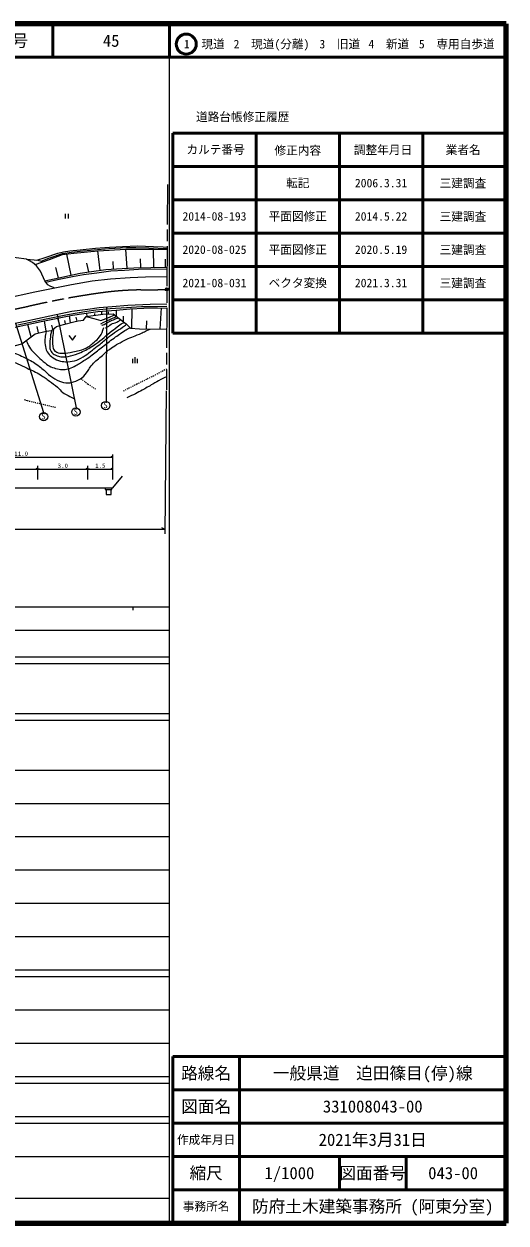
# Model space of a CAD drawing. Units: millimetres, scale not verified, with parts at other scales. Extents: x 40000 to 680000, y 20000 to 380000.
# Drawn here: x 535332 to 680000, y 20000 to 380000 of the extents above; entities that cross this region are included whole.
import ezdxf
from ezdxf.enums import TextEntityAlignment as Align

# ---------------------------------------------------------------- set-up
doc = ezdxf.new("R2010")
doc.units = ezdxf.units.MM
doc.header["$LTSCALE"] = 1000
doc.header["$PDMODE"] = 32
doc.header["$PDSIZE"] = 500
doc.linetypes.add('CHAIN', pattern=[18.5, 12, -1.5, 3.5, -1.5])
for name, color, linetype, lineweight in [('M-BGD', 7, 'Continuous', 13), ('M-BMK', 2, 'CHAIN', 13), ('M-BMK-SRVR', 3, 'Continuous', 13), ('M-STR-HTXT', 7, 'Continuous', 13), ('M-TTL', 2, 'Continuous', 140), ('M-TTL-BAND', 7, 'Continuous', 25), ('M-TTL-FRAM', 2, 'Continuous', 50), ('M-TTL-LINE', 7, 'Continuous', 50)]:
    doc.layers.add(name, color=color, linetype=linetype, lineweight=lineweight)
doc.layers.add('M-OTRS', color=6, linetype='Continuous')
doc.layers.add('M-TTL-TXT', color=7, linetype='Continuous')
doc.styles.add('ＭＳ ゴシック', font='')
doc.styles.get('ＭＳ ゴシック').set_extended_font_data('MS Gothic')

msp = doc.modelspace()

# ---------------------------------------------------------------- linework, layer by layer
at = {"layer": 'M-BGD'}
for p, q in [((547667, 323025), (547667, 321625)), ((548717, 321625), (548717, 323025)), ((549510, 304591), (548168, 310931)), ((558159, 306025), (557524, 311883)), ((566270, 306694), (565944, 312344)), ((574290, 306934), (574241, 312344)), ((545739, 303817), (544893, 306917)), ((554774, 305560), (554214, 308181)), ((562222, 306436), (562121, 308639)), ((570416, 306861), (570335, 309488)), ((577781, 306961), (577764, 309392)), ((545289, 292772), (550942, 264747)), ((546091, 289492), (545522, 291689)), ((549336, 290319), (548984, 292376)), ((551260, 290768), (551002, 292007)), ((554309, 292218), (554175, 293190)), ((556636, 292537), (556556, 293058)), ((558692, 292818), (558661, 293777)), ((560143, 295071), (559956, 266698)), ((560689, 292929), (560681, 293576)), ((563112, 292211), (563080, 294125)), ((565239, 290540), (565193, 292305)), ((567745, 288603), (567843, 294500)), ((576249, 288351), (576599, 294770)), ((532762, 290196), (541220, 263352)), ((537513, 286109), (536458, 289807)), ((539726, 287233), (539309, 289127)), ((542012, 287736), (541450, 290882)), ((544026, 288358), (543676, 289569)), ((547803, 289958), (547573, 290981)), ((572078, 288399), (572162, 290911)), ((548814, 286429), (549864, 285029)), ((549864, 285029), (550914, 286429)), ((567995, 278202), (567995, 279427)), ((568695, 278202), (568695, 279952)), ((569395, 278202), (569395, 279427)), ((573133, 273800), (572865, 273667)), ((573671, 274066), (573402, 273933)), ((574159, 274307), (573940, 274199)), ((574416, 274444), (574159, 274307)), ((574947, 274724), (574682, 274584)), ((575477, 275005), (575212, 274864)), ((576008, 275285), (575742, 275145)), ((576538, 275565), (576273, 275425)), ((577068, 275846), (576803, 275706)), ((577599, 276126), (577334, 275986)), ((578122, 276403), (577864, 276267)), ((552377, 273564), (552649, 273355)), ((552887, 273173), (553125, 272990)), ((553363, 272807), (553600, 272624)), ((553838, 272442), (554076, 272259)), ((554314, 272076), (554586, 271867)), ((554586, 271867), (554841, 271697)), ((555091, 271531), (555341, 271364)), ((555590, 271198), (555840, 271031)), ((556090, 270865), (556339, 270699)), ((556589, 270532), (556844, 270362)), ((565935, 270179), (565668, 270042)), ((566469, 270453), (566202, 270316)), ((567003, 270727), (566736, 270590)), ((567536, 271002), (567269, 270865)), ((568070, 271276), (567803, 271139)), ((568604, 271550), (568337, 271413)), ((569150, 271830), (568871, 271687)), ((569369, 271938), (569150, 271830)), ((569906, 272204), (569638, 272071)), ((570444, 272470), (570175, 272337)), ((570982, 272736), (570713, 272603)), ((571520, 273002), (571251, 272869)), ((572058, 273268), (571789, 273135)), ((572596, 273534), (572327, 273401)), ((535353, 267224), (535641, 267138)), ((535928, 267053), (536303, 266941)), ((536303, 266941), (536598, 266871)), ((536890, 266801), (537181, 266732)), ((537473, 266662), (537765, 266593)), ((538057, 266523), (538349, 266454)), ((565401, 269905), (565122, 269762)), ((538641, 266384), (538932, 266315)), ((539224, 266245), (539516, 266176)), ((539808, 266106), (540100, 266037)), ((540392, 265967), (540683, 265898)), ((540975, 265828), (541267, 265758)), ((541559, 265689), (541851, 265619)), ((542143, 265550), (542434, 265480)), ((542726, 265411), (543018, 265341)), ((543310, 265272), (543602, 265202)), ((543894, 265133), (544185, 265063)), ((544477, 264994), (544773, 264924))]:
    msp.add_line(p, q, dxfattribs=at)
for points in [[(544348, 300760), (543183, 301255), (542448, 301717), (541629, 302932), (540285, 305768), (539132, 307401), (537905, 308434), (536135, 309348), (529892, 310148), (520509, 311364), (519779, 312763), (522793, 327945)], [(539157, 309069), (541718, 309924), (545530, 311149), (547209, 311620), (549049, 311875), (552146, 312208), (556766, 312702), (561000, 313000), (564869, 313192), (569385, 313353), (574232, 313236), (577124, 313087), (578276, 312987)], [(536135, 309348), (539465, 309040), (540523, 308835), (542762, 309680), (546912, 311120), (549577, 311502), (552175, 311768), (556338, 312197), (560840, 312621), (566077, 312856), (568949, 312913), (572839, 312837), (578275, 312583)], [(538716, 307751), (542953, 309283), (546928, 310762), (550243, 311214), (557524, 311883), (565944, 312344), (574241, 312344), (578273, 312260)], [(541629, 302932), (545812, 303833), (552225, 305147), (555597, 305694), (559892, 306249), (563056, 306504), (568293, 306814), (573426, 306927), (578251, 306965)], [(541901, 302528), (545386, 303251), (549895, 304159), (553220, 304735), (557164, 305295), (561408, 305882), (565541, 306115), (569663, 306359), (574522, 306436), (578249, 306431)], [(529438, 297532), (538583, 299595), (549631, 301827), (555805, 302854), (561313, 303526), (567173, 303878), (571832, 304119), (578239, 304134)], [(531220, 289880), (535684, 290794), (543050, 292423), (549642, 293751), (554474, 294410), (557912, 294891), (561755, 295202), (566530, 295625), (573170, 295842), (578204, 295945)], [(533474, 289675), (541970, 291492), (548384, 292773), (554148, 293734), (556879, 294130), (561202, 294553), (566097, 294891), (570637, 295183), (575402, 295203), (578201, 295270)], [(508596, 282432), (518260, 285149), (525823, 287136), (531286, 288672), (540469, 290687), (549869, 292552), (553293, 293058), (557456, 293682), (562948, 294114), (567196, 294460), (571276, 294712), (578199, 294787)], [(511149, 277608), (514271, 278521), (517505, 279305), (520774, 280239), (526670, 281896), (530249, 282847), (532754, 283507), (534713, 283949), (538669, 287001), (542012, 287736), (543585, 288009), (545083, 289196), (547164, 289808), (550282, 290542), (551591, 290844), (553164, 291070), (554040, 292181), (558976, 292857), (562122, 292989), (565239, 290540), (566011, 289928), (567311, 288638), (569973, 288424), (578172, 288328)], [(554040, 292181), (556279, 291525), (558351, 290989), (559990, 291591), (561148, 292081), (562146, 292505), (562503, 292690)]]:
    msp.add_lwpolyline(points, dxfattribs=at)
at = {"layer": 'M-BGD', "lineweight": 25}
for centre in [(559874, 265450), (541238, 262102), (550924, 263497)]:
    msp.add_circle(centre, 1250, dxfattribs=at)
at = {"layer": 'M-BGD'}
for points, knots in [([(558439, 290009), (559400, 290526), (559666, 290680), (560483, 291045), (561036, 291292), (561362, 291390), (561914, 291639), (562387, 291851), (562543, 291927), (563112, 292211)], [0, 0, 0, 0, 1, 1, 1, 2, 2, 2, 3, 3, 3, 3]), ([(558646, 289538), (558697, 289542), (558715, 289549), (558759, 289557), (559721, 289739), (560109, 290272), (560991, 290697), (561603, 290991), (561965, 291114), (562583, 291394), (562971, 291569), (563095, 291625), (563574, 291848)], [0, 0, 0, 0, 1, 1, 1, 2, 2, 2, 3, 3, 3, 4, 4, 4, 4]), ([(528625, 282416), (530152, 282017), (530605, 281876), (531844, 281438), (533626, 280807), (534588, 280343), (536263, 279468), (537772, 278681), (538614, 278211), (539978, 277195), (541116, 276347), (541598, 275682), (542716, 274809), (543670, 274064), (544194, 273604), (545278, 273064), (546248, 272580), (546855, 272348), (547936, 272263), (548828, 272193), (549354, 272287), (550209, 272551), (551235, 272869), (551835, 273099), (552675, 273768), (553552, 274467), (553899, 275027), (554564, 275930), (554956, 276460), (555082, 276823), (555493, 277339), (556511, 278615), (557328, 279105), (558535, 280205), (559470, 281056), (559980, 281557), (561001, 282302), (562622, 283485), (563623, 284027), (565406, 284949), (567125, 285838), (568182, 286136), (569953, 286918), (571238, 287486), (571644, 287667), (573236, 288386)], [0, 0, 0, 0, 1, 1, 1, 2, 2, 2, 3, 3, 3, 4, 4, 4, 5, 5, 5, 6, 6, 6, 7, 7, 7, 8, 8, 8, 9, 9, 9, 10, 10, 10, 11, 11, 11, 12, 12, 12, 13, 13, 13, 14, 14, 14, 15, 15, 15, 15]), ([(535993, 284937), (536381, 284001), (536556, 283685), (537020, 282941), (537809, 281674), (538522, 281157), (539582, 280106), (540368, 279326), (540820, 278896), (541691, 278213), (542307, 277730), (542644, 277422), (543358, 277101), (544114, 276762), (544574, 276646), (545383, 276470), (546058, 276324), (546445, 276216), (547135, 276235), (547883, 276256), (548303, 276358), (549019, 276574), (549786, 276806), (550162, 277084), (550865, 277469), (551990, 278085), (552598, 278472), (553672, 279174), (554514, 279724), (554989, 280029), (555800, 280624), (557051, 281541), (557700, 282124), (558927, 283073), (560264, 284106), (560990, 284718), (562365, 285701), (563620, 286598), (564309, 287128), (565630, 287924), (566216, 288277), (566415, 288400), (567147, 288801)], [0, 0, 0, 0, 1, 1, 1, 2, 2, 2, 3, 3, 3, 4, 4, 4, 5, 5, 5, 6, 6, 6, 7, 7, 7, 8, 8, 8, 9, 9, 9, 10, 10, 10, 11, 11, 11, 12, 12, 12, 13, 13, 13, 14, 14, 14, 14]), ([(542012, 287736), (541803, 286863), (541739, 286578), (541667, 285823), (541588, 285001), (541553, 284527), (541667, 283709), (541785, 282860), (541823, 282333), (542259, 281596), (542649, 280937), (542999, 280639), (543604, 280171), (544353, 279591), (544803, 279252), (545702, 278954), (546496, 278690), (546979, 278626), (547815, 278601), (548858, 278571), (549464, 278606), (550473, 278874), (551552, 279160), (552098, 279519), (553067, 280074), (553991, 280604), (554457, 280987), (555308, 281628), (556123, 282240), (556549, 282621), (557342, 283261), (558525, 284216), (559178, 284764), (560368, 285710), (561174, 286351), (561619, 286719), (562449, 287328), (563379, 288008), (563977, 288277), (564915, 288945), (565389, 289282), (565547, 289393), (566115, 289825)], [0, 0, 0, 0, 1, 1, 1, 2, 2, 2, 3, 3, 3, 4, 4, 4, 5, 5, 5, 6, 6, 6, 7, 7, 7, 8, 8, 8, 9, 9, 9, 10, 10, 10, 11, 11, 11, 12, 12, 12, 13, 13, 13, 14, 14, 14, 14]), ([(543585, 288009), (543356, 286775), (543278, 286417), (543184, 285384), (543113, 284597), (543044, 284152), (543081, 283363), (543109, 282778), (543109, 282421), (543354, 281890), (543543, 281479), (543753, 281292), (544106, 281009), (544506, 280689), (544785, 280578), (545259, 280385), (545818, 280157), (546162, 280081), (546764, 280032), (547737, 279954), (548289, 280129), (549246, 280321), (550502, 280573), (551178, 280863), (552352, 281377), (553928, 282069), (554784, 282536), (556227, 283475), (557264, 284150), (557785, 284614), (558757, 285380), (559706, 286128), (560185, 286611), (561129, 287366), (561968, 288036), (562440, 288409), (563308, 289041), (563942, 289503), (564253, 289835), (564947, 290200), (565118, 290290), (565180, 290328), (565392, 290419)], [0, 0, 0, 0, 1, 1, 1, 2, 2, 2, 3, 3, 3, 4, 4, 4, 5, 5, 5, 6, 6, 6, 7, 7, 7, 8, 8, 8, 9, 9, 9, 10, 10, 10, 11, 11, 11, 12, 12, 12, 13, 13, 13, 14, 14, 14, 14]), ([(544244, 288531), (544057, 287258), (543989, 286886), (543938, 285822), (543901, 285042), (543863, 284601), (543922, 283821), (543968, 283224), (543908, 282833), (544210, 282316), (544465, 281880), (544737, 281697), (545187, 281467), (545822, 281143), (546269, 281170), (546980, 281131), (548159, 281067), (548818, 281298), (549974, 281531), (551447, 281829), (552312, 281951), (553673, 282588), (554822, 283126), (555374, 283616), (556347, 284429), (557059, 285025), (557472, 285367), (558028, 286111), (558744, 287068), (558879, 287619), (559293, 288897)], [0, 0, 0, 0, 1, 1, 1, 2, 2, 2, 3, 3, 3, 4, 4, 4, 5, 5, 5, 6, 6, 6, 7, 7, 7, 8, 8, 8, 9, 9, 9, 10, 10, 10, 10]), ([(559801, 288788), (559890, 288810), (559919, 288825), (559993, 288852), (560658, 289092), (560890, 289499), (561509, 289840), (562121, 290177), (562541, 290199), (563167, 290508), (563662, 290753), (563836, 290852), (564401, 291198)], [0, 0, 0, 0, 1, 1, 1, 2, 2, 2, 3, 3, 3, 4, 4, 4, 4]), ([(512896, 278119), (514338, 277995), (514853, 277924), (516089, 278092), (517078, 278226), (517637, 278344), (518575, 278685), (519304, 278950), (519608, 279328), (520327, 279617), (520979, 279879), (521362, 280015), (522060, 280098), (523047, 280214), (523610, 280051), (524603, 280022), (525762, 279988), (526429, 280142), (527570, 279938), (528826, 279712), (529511, 279474), (530715, 279052), (532941, 278273), (534121, 277656), (536260, 276664), (537866, 275919), (538796, 275547), (540311, 274630), (541387, 273979), (541936, 273529), (542953, 272789), (543923, 272083), (544515, 271746), (545410, 270947), (546068, 270359), (546283, 269863), (546980, 269322), (547559, 268873), (547980, 268769), (548628, 268427), (549340, 268052), (549573, 267938), (550465, 267495)], [0, 0, 0, 0, 1, 1, 1, 2, 2, 2, 3, 3, 3, 4, 4, 4, 5, 5, 5, 6, 6, 6, 7, 7, 7, 8, 8, 8, 9, 9, 9, 10, 10, 10, 11, 11, 11, 12, 12, 12, 13, 13, 13, 14, 14, 14, 14]), ([(578112, 274109), (577285, 273721), (577060, 273608), (576398, 273262), (575431, 272756), (574923, 272411), (573977, 271868), (573334, 271499), (572974, 271291), (572329, 270926), (571727, 270585), (571391, 270392), (570784, 270059), (570019, 269640), (569591, 269404), (568816, 269005), (567817, 268490), (567480, 268338), (566226, 267752)], [0, 0, 0, 0, 1, 1, 1, 2, 2, 2, 3, 3, 3, 4, 4, 4, 5, 5, 5, 6, 6, 6, 6])]:
    msp.add_open_spline(points, degree=3, knots=knots, dxfattribs=at)
at = {"layer": 'M-BMK'}
msp.add_line((578356, 331806), (578095, 270107), dxfattribs=at)
for centre, radius, start, end in [((590645, 65804), 235658, 97.33247, 103.53956), ((571548, 203655), 96506, 90.70971, 96.53239), ((570264, 480090), 179936, 270.0281, 272.53506), ((576346, 94149), 204882, 101.50722, 107.00683)]:
    msp.add_arc(centre, radius, start, end, dxfattribs=at)
at = {"layer": 'M-BMK-SRVR'}
msp.add_circle((578223, 300330), 500, dxfattribs=at)
at = {"layer": 'M-OTRS'}
msp.add_point((578223, 300330), dxfattribs=at)
at = {"layer": 'M-STR-HTXT'}
for p, q in [((578026, 269890), (577650, 226909)), ((506992, 249927), (561992, 249927)), ((561992, 249927), (561492, 250177)), ((561992, 243229), (561992, 250738)), ((524492, 246313), (539492, 246313)), ((539492, 246313), (538992, 246563)), ((539492, 243229), (539492, 247370)), ((539492, 246313), (539992, 246563)), ((539492, 246313), (554492, 246313)), ((554492, 246313), (553992, 246563)), ((554492, 243229), (554492, 247370)), ((554492, 246313), (554992, 246563)), ((554492, 246313), (561992, 246313)), ((561992, 246313), (561492, 246563)), ((561992, 240696), (564863, 244252)), ((559992, 240196), (561492, 240196)), ((577661, 228257), (355030, 228257)), ((577661, 228257), (576661, 228757))]:
    msp.add_line(p, q, dxfattribs=at)
for points in [[(524492, 240696), (539492, 240696), (554492, 240696), (561992, 240696)], [(559742, 240696), (559742, 240196), (559992, 240196), (559992, 238696), (561492, 238696), (561492, 240196), (561742, 240196), (561742, 240696)]]:
    msp.add_lwpolyline(points, dxfattribs=at)
at = {"layer": 'M-TTL'}
for p, q in [((680000, 380000), (40000, 380000)), ((680000, 20000), (680000, 380000)), ((40000, 20000), (680000, 20000))]:
    msp.add_line(p, q, dxfattribs=at)
at = {"layer": 'M-TTL-BAND'}
for p, q in [((579000, 20000), (579000, 370000)), ((40000, 205000), (579000, 205000)), ((568000, 205000), (568000, 204000)), ((68000, 198000), (579000, 198000)), ((40000, 190000), (579000, 190000)), ((40000, 188000), (579000, 188000)), ((40000, 173000), (579000, 173000)), ((40000, 171000), (579000, 171000)), ((40000, 156000), (579000, 156000)), ((46000, 146000), (579000, 146000)), ((52000, 136000), (579000, 136000)), ((46000, 126000), (579000, 126000)), ((52000, 116000), (579000, 116000)), ((46000, 106000), (579000, 106000)), ((40000, 96000), (579000, 96000)), ((40000, 94000), (579000, 94000)), ((49000, 84000), (579000, 84000)), ((40000, 74000), (579000, 74000)), ((40000, 64000), (579000, 64000)), ((40000, 62000), (579000, 62000)), ((40000, 52000), (579000, 52000)), ((40000, 50000), (579000, 50000)), ((40000, 40000), (579000, 40000)), ((68000, 27500), (579000, 27500))]:
    msp.add_line(p, q, dxfattribs=at)
at = {"layer": 'M-TTL-FRAM'}
for p, q in [((580000, 347197), (580000, 287197)), ((580000, 347197), (680000, 347197)), ((580000, 287197), (680000, 287197)), ((680000, 70000), (580000, 70000)), ((580000, 70000), (580000, 20000))]:
    msp.add_line(p, q, dxfattribs=at)
at = {"layer": 'M-TTL-LINE'}
for p, q in [((543997, 380000), (543997, 370000)), ((579000, 380000), (579000, 370000)), ((40000, 370000), (680000, 370000)), ((605000, 347197), (605000, 287197)), ((630000, 347197), (630000, 287197)), ((655000, 347197), (655000, 287197)), ((580000, 337197), (680000, 337197)), ((580000, 327197), (680000, 327197)), ((580000, 317197), (680000, 317197)), ((580000, 307197), (680000, 307197)), ((580000, 297197), (680000, 297197)), ((600000, 70000), (600000, 20000)), ((680000, 60000), (580000, 60000)), ((680000, 50000), (580000, 50000)), ((680000, 40000), (580000, 40000)), ((630000, 40000), (630000, 30000)), ((650000, 40000), (650000, 30000)), ((680000, 30000), (580000, 30000))]:
    msp.add_line(p, q, dxfattribs=at)
msp.add_circle((584031, 373958), 3000, dxfattribs=at)

# ---------------------------------------------------------------- texts
at = {"layer": 'M-BGD', "style": 'ＭＳ ゴシック'}
for p in [(559195, 264077), (540559, 260729), (550245, 262123)]:
    msp.add_text('S', height=1833, dxfattribs=at).set_placement(p, align=Align.BOTTOM_LEFT)
at = {"layer": 'M-STR-HTXT', "style": 'ＭＳ ゴシック'}
for s, p in [('11.0', (534492, 249927)), ('3.0', (546992, 246313)), ('1.5', (558242, 246313))]:
    msp.add_text(s, height=1320, dxfattribs=at).set_placement(p, align=Align.BOTTOM_CENTER)
at = {"layer": 'M-TTL-TXT', "style": 'ＭＳ ゴシック'}
for s, height, p in [('図面番号', 3666, (526622, 375000)), ('45', 3666, (561497, 375000)), ('1\u3000現道', 2566, (589448, 373958)), ('2\u3000現道(分離)', 2566, (609619, 373958)), ('3\u3000旧道', 2566, (630121, 373958)), ('4\u3000新道', 2566, (644824, 373958)), ('5\u3000専用自歩道', 2566, (665228, 373958)), ('道路台帳修正履歴', 2566, (600968, 352113)), ('カルテ番号', 2566, (592839, 342277)), ('修正内容', 2566, (617509, 342023)), ('調整年月日', 2566, (643089, 342197)), ('業者名', 2566, (667134, 342197)), ('転記', 2566, (617500, 332245)), ('2006.3.31', 2566, (642500, 332245)), ('三建調査', 2566, (667077, 332189)), ('2014-08-193', 2566, (592500, 322245)), ('平面図修正', 2566, (617500, 322245)), ('2014.5.22', 2566, (642500, 322245)), ('三建調査', 2566, (667077, 322189)), ('2020-08-025', 2566, (592500, 312245)), ('平面図修正', 2566, (617500, 312245)), ('2020.5.19', 2566, (642500, 312245)), ('三建調査', 2566, (667077, 312189)), ('2021-08-031', 2566, (592500, 302245)), ('ベクタ変換', 2566, (617500, 302245)), ('2021.3.31', 2566, (642500, 302245)), ('三建調査', 2566, (667077, 302189)), ('路線名', 3666, (590000, 65000)), ('路線名', 3666, (590000, 65000)), ('一般県道\u3000迫田篠目(停)線', 3666, (640000, 65000)), ('図面名', 3666, (590000, 55000)), ('図面名', 3666, (590000, 55000)), ('331008043-00', 3666, (640000, 55000)), ('2021年3月31日', 3666, (640000, 45000)), ('作成年月日', 2566, (590000, 45000)), ('作成年月日', 2566, (590000, 45000)), ('縮尺', 3666, (590000, 35000)), ('縮尺', 3666, (590000, 35000)), ('1/1000', 3666, (615000, 35000)), ('図面番号', 3666, (640000, 35000)), ('図面番号', 3666, (640000, 35000)), ('043-00', 3666, (664125, 35000)), ('事務所名', 2566, (590000, 25000)), ('事務所名', 2566, (590000, 25000)), ('防府土木建築事務所 (阿東分室)', 3666, (640000, 25000))]:
    msp.add_text(s, height=height, dxfattribs=at).set_placement(p, align=Align.MIDDLE_CENTER)

doc.saveas('drawing.dxf')
